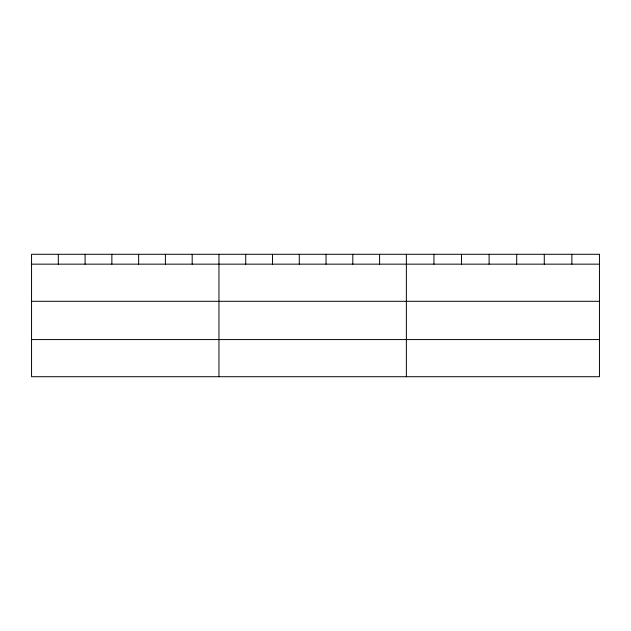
<?xml version="1.0" encoding="UTF-8"?>
<svg xmlns="http://www.w3.org/2000/svg" width="631" height="631" viewBox="0 0 631 631"><rect width="100%" height="100%" fill="white"/><g stroke="black" fill="none" stroke-linecap="round" stroke-linejoin="round"><path stroke-width="0.95" d="M31.55 264.152L599.45 264.152M31.55 301.303L599.45 301.303M31.55 339.573L599.45 339.573M571.867 254.285L571.867 264.152M544.285 254.285L544.285 264.152M516.702 254.285L516.702 264.152M489.112 254.285L489.112 264.152M461.529 254.285L461.529 264.152M433.947 254.285L433.947 264.152M406.364 254.285L406.364 376.715M379.594 254.285L379.594 264.152M352.816 254.285L352.816 264.152M326.046 254.285L326.046 264.152M299.275 254.285L299.275 264.152M272.505 254.285L272.505 264.152M245.727 254.285L245.727 264.152M218.957 254.285L218.957 376.715M192.187 254.285L192.187 264.152M165.409 254.285L165.409 264.152M138.639 254.285L138.639 264.152M111.868 254.285L111.868 264.152M85.098 254.285L85.098 264.152M58.32 254.285L58.32 264.152M599.45 254.285L31.55 254.285L31.55 376.715L599.45 376.715L599.45 254.285"/></g></svg>
